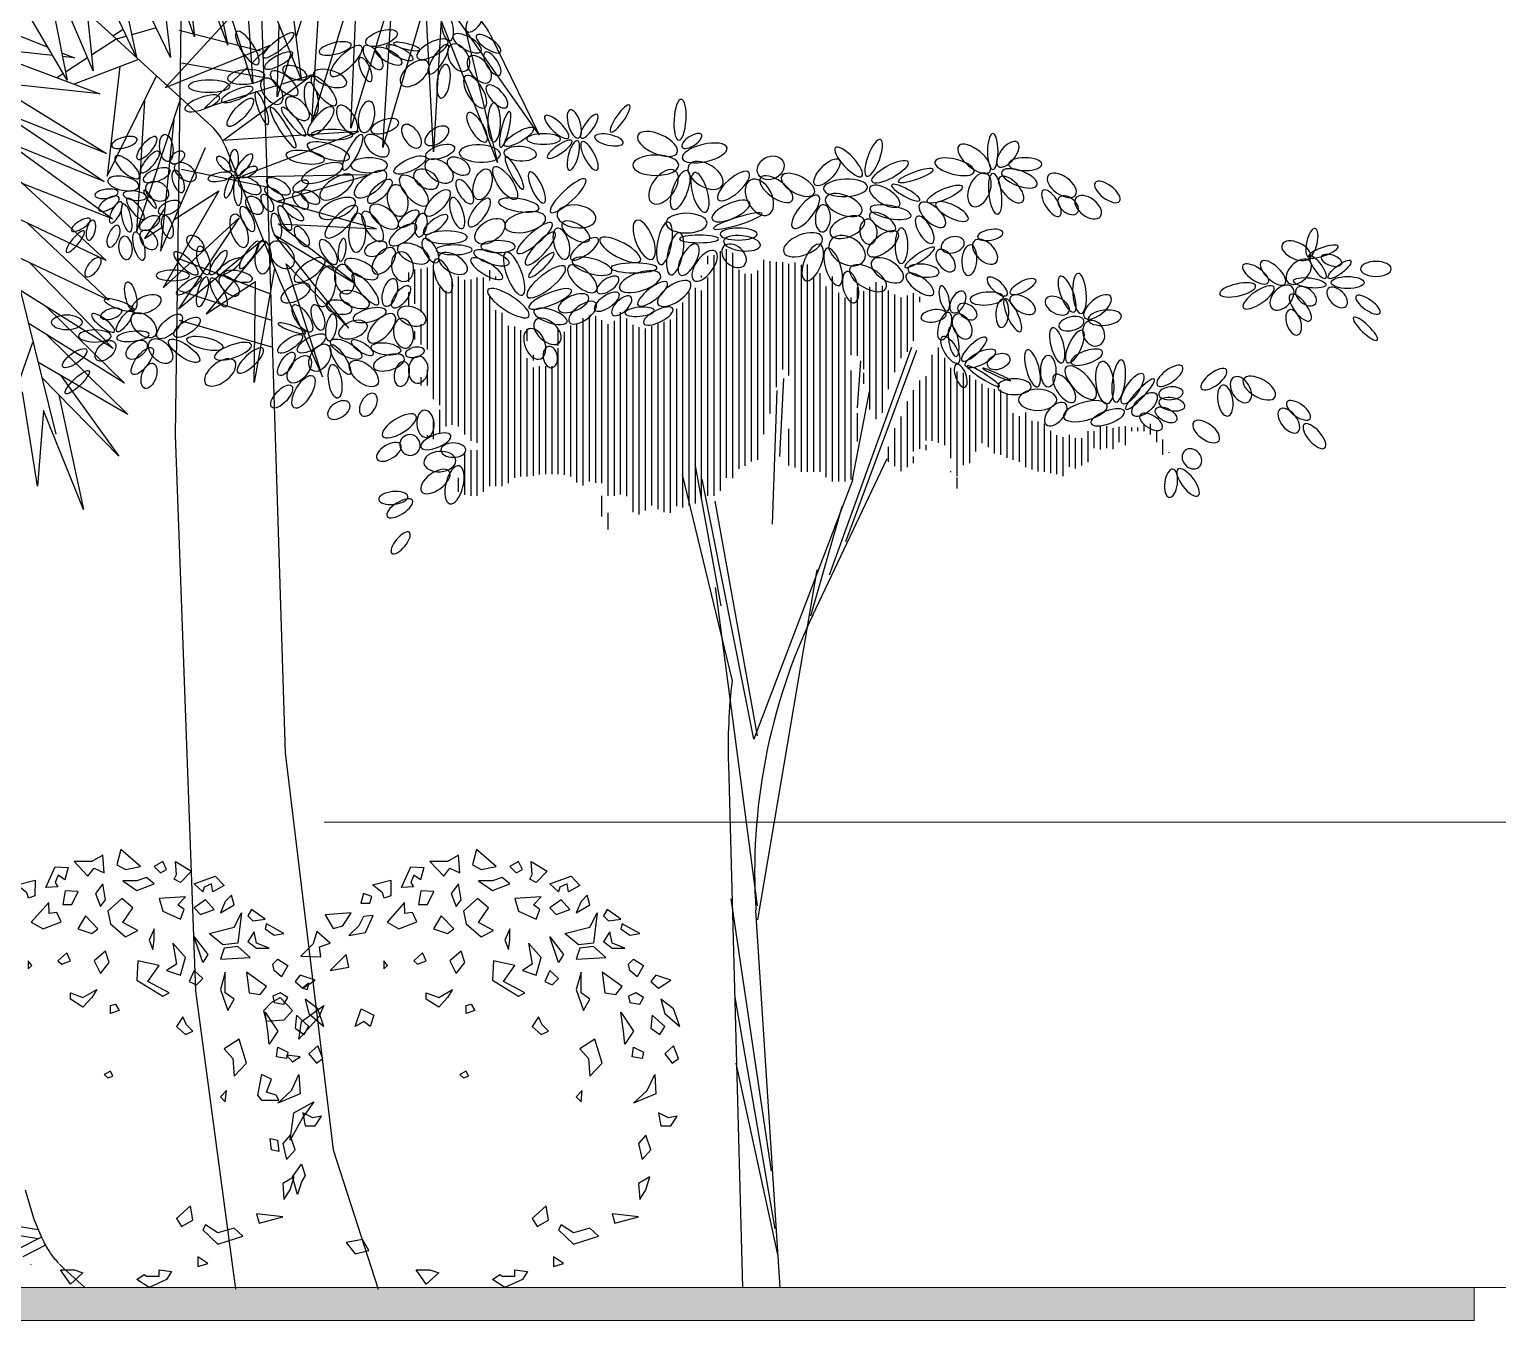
# Model space of a CAD drawing. Header units: millimetres. Extents: x 485872 to 486142, y -52344 to -52207.
# Drawn here: x 486039.234 to 486043.651, y -52339.377 to -52335.492 of the extents above; entities that cross this region are included whole.
import ezdxf

# ---------------------------------------------------------------- set-up
doc = ezdxf.new("R2010")
doc.units = ezdxf.units.MM
doc.header["$LTSCALE"] = 15
doc.styles.add('ATTR', font='romans.shx', dxfattribs={"width": 0.8, "height": 0.7})

# ---------------------------------------------------------------- blocks, each defined once
blk = doc.blocks.new('E39')
at = {"color": 47}
for p, q in [((36.6601, 14.5534), (36.638, 12.976)), ((36.7821, 13.516), (36.8153, 12.4644)), ((36.8153, 12.4644), (36.8929, 11.8249)), ((36.6712, 12.0807), (36.7355, 11.6)), ((36.8929, 11.8249), (36.9652, 11.6))]:
    blk.add_line(p, q, dxfattribs=at)
at = {"color": 45}
for p, q in [((36.7488, 14.454), (36.7821, 13.516)), ((36.6487, 13.4048), (36.7862, 13.3762)), ((36.6449, 13.1617), (36.7937, 13.1188)), ((36.638, 12.976), (36.6712, 12.0807))]:
    blk.add_line(p, q, dxfattribs=at)
at = {"color": 49}
for p, q in [((36.6449, 13.6288), (36.7751, 13.5954)), ((36.6487, 13.5764), (36.7825, 13.5525)), ((36.6412, 13.2618), (36.79, 13.2046)), ((36.6449, 13.2093), (36.7937, 13.1617))]:
    blk.add_line(p, q, dxfattribs=at)
blk = doc.blocks.new('e48')
at = {"color": 97}
for p, q in [((26.9144, 9.7967), (26.9512, 9.4716)), ((27.0758, 9.3712), (26.9382, 9.8009)), ((27.0449, 9.8121), (27.0758, 9.3712)), ((26.8585, 9.7869), (26.8995, 9.4275)), ((27.1304, 9.7688), (27.179, 9.381)), ((26.9512, 9.4716), (26.8676, 9.7073)), ((27.0221, 9.4539), (26.9229, 9.721)), ((26.9649, 9.7176), (27.0221, 9.4539)), ((27.2018, 9.2888), (27.2284, 9.7102)), ((26.8995, 9.4275), (26.7703, 9.697)), ((27.179, 9.381), (27.0533, 9.6925)), ((26.3989, 9.6488), (26.6543, 8.6219)), ((27.2245, 9.6486), (27.1679, 9.4697)), ((27.2995, 9.6065), (27.2018, 9.2888)), ((26.726, 9.5197), (26.988, 9.2795)), ((27.1124, 9.4527), (26.8882, 9.3621)), ((26.4584, 9.4095), (26.7626, 9.2219)), ((26.7913, 9.4077), (26.7646, 9.1731)), ((26.7646, 9.1731), (26.8696, 9.3881)), ((27.0644, 9.4067), (26.9734, 9.3195)), ((27.0118, 9.2498), (27.2039, 9.3911)), ((26.7487, 9.3496), (26.5156, 9.3743)), ((26.7626, 9.2219), (26.4768, 9.3355)), ((26.8274, 9.0535), (26.922, 9.34)), ((26.5347, 9.3125), (26.7578, 9.162)), ((26.9069, 9.2943), (26.8784, 9.0133)), ((26.7578, 9.162), (26.4933, 9.269)), ((27.3026, 9.2687), (27.0118, 9.2498)), ((27.054, 9.174), (27.3026, 9.2687)), ((26.5027, 9.2314), (26.7624, 8.9929)), ((26.5534, 9.2447), (26.7755, 9.0823)), ((27.0839, 9.1717), (27.0295, 9.17)), ((27.3254, 9.1764), (27.0839, 9.1717)), ((26.7755, 9.0823), (26.5826, 9.158))]:
    blk.add_line(p, q, dxfattribs=at)
at = {"color": 99}
for p, q in [((26.8271, 9.4273), (26.6754, 9.7501)), ((26.6963, 9.7584), (26.7344, 9.3985)), ((26.7644, 9.7251), (26.8271, 9.4273)), ((26.7344, 9.3985), (26.6228, 9.6606)), ((26.6786, 9.3789), (26.5959, 9.5202)), ((26.6509, 9.5187), (26.6786, 9.3789)), ((26.8882, 9.3621), (27.0295, 9.5159)), ((26.5318, 9.4912), (26.6376, 9.449)), ((26.7765, 9.4735), (26.7988, 9.4876)), ((26.8693, 9.4904), (26.8169, 9.4758)), ((27.1278, 9.3429), (27.1324, 9.4966)), ((26.7308, 9.4328), (26.7834, 9.4671)), ((26.8058, 9.4727), (26.784, 9.4666)), ((27.1124, 9.4527), (27.0727, 9.4146)), ((26.6479, 9.4313), (26.5355, 9.4436)), ((26.5365, 9.4297), (26.7487, 9.3496)), ((26.667, 9.4372), (26.6945, 9.4262)), ((26.6945, 9.4262), (26.6686, 9.4291)), ((26.6751, 9.3965), (26.7222, 9.4272)), ((26.8315, 9.423), (26.6936, 9.3704)), ((27.157, 9.4355), (27.1278, 9.3429)), ((26.6566, 9.3844), (26.6702, 9.3933)), ((27.1364, 9.3701), (27.2039, 9.3911)), ((26.9734, 9.3195), (27.1285, 9.3677)), ((26.8439, 9.3355), (26.8274, 9.0535)), ((27.128, 9.1199), (27.3254, 9.1764)), ((26.8877, 9.1049), (26.8444, 9.0401)), ((26.8444, 9.0401), (26.8837, 9.0653))]:
    blk.add_line(p, q, dxfattribs=at)
at = {"color": 100}
for p, q in [((27.2851, 9.2761), (27.3021, 9.6661)), ((27.3541, 9.2344), (27.3781, 9.6206)), ((27.4619, 9.2258), (27.4436, 9.5814)), ((27.5987, 9.2028), (27.4512, 9.5769)), ((27.375, 9.5703), (27.2851, 9.2761)), ((27.4454, 9.5466), (27.3541, 9.2344)), ((27.6878, 9.262), (27.478, 9.5609)), ((27.4785, 9.5078), (27.4619, 9.2258)), ((27.5309, 9.4855), (27.5987, 9.2028)), ((27.5835, 9.4763), (27.6878, 9.262)), ((27.0164, 9.2385), (27.1325, 8.9508)), ((27.0032, 9.1419), (26.8842, 8.9345)), ((26.7624, 8.9929), (26.5352, 9.1005)), ((26.8842, 8.9345), (27.0468, 9.0842)), ((27.0468, 9.0842), (26.9168, 8.8897)), ((26.5939, 9.0727), (26.7676, 8.9081)), ((27.2811, 8.8485), (27.1222, 9.048)), ((27.1222, 9.048), (27.2947, 8.9438)), ((27.2947, 8.9438), (27.1302, 9.0715)), ((27.1302, 9.0715), (27.3402, 9.0607)), ((26.9168, 8.8897), (27.0974, 9.038)), ((27.1028, 9.0315), (26.9761, 8.8789)), ((26.7676, 8.9081), (26.5585, 9.0072)), ((26.5992, 8.9879), (26.7775, 8.8049)), ((27.2245, 8.7445), (27.1474, 8.9857)), ((27.1474, 8.9857), (27.2811, 8.8485)), ((26.9761, 8.8789), (27.0813, 8.9484)), ((27.1225, 8.9757), (27.0789, 8.732)), ((27.0789, 8.732), (27.0813, 8.9484)), ((27.1325, 8.9508), (27.2245, 8.7445)), ((26.7775, 8.8049), (26.5777, 8.9299)), ((26.6339, 8.8947), (26.8017, 8.7306)), ((26.8017, 8.7306), (26.5953, 8.8592)), ((26.6351, 8.8343), (26.8084, 8.6638)), ((26.8084, 8.6638), (26.616, 8.7758)), ((26.7892, 8.5749), (26.6241, 8.7434)), ((26.6644, 8.7476), (26.7892, 8.5749)), ((26.661, 8.7057), (26.7137, 8.4604)), ((26.6282, 8.6722), (26.6152, 8.5105)), ((26.7137, 8.4604), (26.6282, 8.6722))]:
    blk.add_line(p, q, dxfattribs=at)
at = {"color": 62}
for p, q in [((26.8784, 9.0133), (26.9745, 9.2347)), ((26.9077, 9.0807), (27.0032, 9.1419)), ((27.3402, 9.0607), (27.128, 9.1199)), ((26.5252, 8.59), (26.6055, 8.8181)), ((26.6152, 8.5105), (26.5831, 8.7119))]:
    blk.add_line(p, q, dxfattribs=at)
at = {"color": 47}
for p, q in [((26.5893, 7.0054), (26.6077, 6.9426)), ((26.6077, 6.9426), (26.6241, 6.9043)), ((26.6169, 6.9009), (26.504, 6.9193)), ((26.6174, 6.9199), (26.5683, 6.9279)), ((26.6042, 6.9206), (26.6042, 6.9206)), ((26.624, 6.9045), (26.5705, 6.877)), ((26.6322, 6.8876), (26.5837, 6.8626)), ((26.6013, 6.8454), (26.602, 6.8468)), ((26.6711, 6.8384), (26.7168, 6.797))]:
    blk.add_line(p, q, dxfattribs=at)
at = {"color": 100}
blk.add_arc((27.4819, 9.4269), 0.113, 25.9546, 59.1123, dxfattribs=at)
at = {"color": 97}
blk.add_arc((26.9116, 9.1962), 0.113, 21.99, 47.4705, dxfattribs=at)
at = {"color": 47}
for start, end in [(203.0722, 214.4919), (214.7711, 223.5689), (224.2985, 227.9)]:
    blk.add_arc((26.7973, 6.9781), 0.1884, start, end, dxfattribs=at)
blk = doc.blocks.new('m4')
at = {"color": 116}
for p, q in [((1153034.28, 193830.52), (1153034.28, 193832.63)), ((1153048.34, 193787.91), (1153048.34, 193831.57)), ((1153049.9, 193793.1), (1153049.9, 193831.29)), ((1153051.46, 193799.69), (1153051.46, 193831.11)), ((1152959.28, 193826.09), (1152959.28, 193828.42)), ((1152960.84, 193820.57), (1152960.84, 193829.17)), ((1152962.4, 193818.52), (1152962.4, 193829.32)), ((1152963.96, 193809.11), (1152963.96, 193829.66)), ((1152965.53, 193796.71), (1152965.53, 193829.22)), ((1152979.59, 193826.42), (1152979.59, 193829)), ((1152981.15, 193826.61), (1152981.15, 193827.44)), ((1153032.71, 193827.14), (1153032.71, 193827.65)), ((1153053.03, 193804.13), (1153053.03, 193831.02)), ((1153054.59, 193802.62), (1153054.59, 193830.6)), ((1152967.09, 193795.15), (1152967.09, 193824.65)), ((1152968.65, 193789.81), (1152968.65, 193823.83)), ((1152970.21, 193790.26), (1152970.21, 193826.88)), ((1152971.78, 193789.86), (1152971.78, 193827.39)), ((1152973.34, 193787.8), (1152973.34, 193826.61)), ((1153071.78, 193807.51), (1153071.78, 193824.7)), ((1153073.34, 193804.16), (1153073.34, 193823.75)), ((1153074.9, 193794.05), (1153074.9, 193824.86)), ((1153076.46, 193791.67), (1153076.46, 193826.01)), ((1153078.03, 193793.23), (1153078.03, 193825.07)), ((1153079.59, 193799.19), (1153079.59, 193823.94)), ((1152959.28, 193820.05), (1152959.28, 193823.52)), ((1153070.21, 193807.69), (1153070.21, 193822.14)), ((1153081.15, 193803.43), (1153081.15, 193822.9)), ((1153082.71, 193806.95), (1153082.71, 193822.13)), ((1153084.28, 193808.51), (1153084.28, 193822.64)), ((1153085.84, 193811.28), (1153085.84, 193823.29)), ((1153087.4, 193821.01), (1153087.4, 193822.32)), ((1152960.84, 193811.63), (1152960.84, 193813.76)), ((1152962.4, 193810.37), (1152962.4, 193815.46)), ((1152987.4, 193808.56), (1152987.4, 193813.97)), ((1152988.96, 193811.32), (1152988.96, 193814.33)), ((1152996.78, 193810.13), (1152996.78, 193813.97)), ((1152990.53, 193806.38), (1152990.53, 193807.83)), ((1153071.76, 193794.48), (1153072.64, 193806.25)), ((1152962.4, 193800.12), (1152962.4, 193802.22)), ((1152963.96, 193800.08), (1152963.96, 193804.1)), ((1153073.34, 193800.54), (1153073.34, 193803.31)), ((1152967.09, 193788.24), (1152967.09, 193794.04)), ((1152963.96, 193787.44), (1152963.96, 193787.61)), ((1153140.53, 193788.69), (1153140.53, 193789.61)), ((1153142.09, 193788.69), (1153142.09, 193789.58)), ((1153143.65, 193788.69), (1153143.65, 193790.36)), ((1153145.21, 193787.82), (1153145.21, 193790.49))]:
    blk.add_line(p, q, dxfattribs=at)
at = {"color": 99}
for p, q in [((1153035.84, 193772.43), (1153035.84, 193832.8)), ((1153037.4, 193773.7), (1153037.4, 193833.74)), ((1153038.96, 193776.92), (1153038.96, 193834.3)), ((1153040.53, 193776.9), (1153040.53, 193833.37)), ((1153042.09, 193779.23), (1153042.09, 193829.11)), ((1153043.65, 193779.93), (1153043.65, 193828.13)), ((1153045.21, 193781.07), (1153045.21, 193828.13)), ((1153046.78, 193781.46), (1153046.78, 193828.91)), ((1153056.15, 193779.53), (1153056.15, 193830.94)), ((1153057.71, 193778.45), (1153057.71, 193830.39)), ((1153059.28, 193778.45), (1153059.28, 193830.46)), ((1153062.4, 193778.45), (1153062.4, 193828.26)), ((1153065.53, 193776.04), (1153065.53, 193827.43)), ((1152974.9, 193786.23), (1152974.9, 193826.66)), ((1152976.46, 193785.71), (1152976.46, 193827.18)), ((1152978.03, 193773.41), (1152978.03, 193827.21)), ((1153031.15, 193770.56), (1153031.15, 193824.62)), ((1153032.71, 193771.89), (1153032.71, 193823.89)), ((1153034.28, 193772.41), (1153034.28, 193827.14)), ((1153060.84, 193778.45), (1153060.84, 193827.21)), ((1153063.96, 193777.13), (1153063.96, 193824.92)), ((1152979.59, 193774.84), (1152979.59, 193822.38)), ((1153028.03, 193769.52), (1153028.03, 193820.89)), ((1153029.59, 193770.04), (1153029.59, 193823.42)), ((1153067.09, 193776.04), (1153067.09, 193823.37)), ((1153068.65, 193776.04), (1153068.65, 193822.2)), ((1152981.15, 193774.84), (1152981.15, 193819.01)), ((1152982.71, 193774.84), (1152982.71, 193818.34)), ((1153003.03, 193775.05), (1153003.03, 193816.98)), ((1153004.59, 193776.02), (1153004.59, 193817.65)), ((1153006.15, 193775.67), (1153006.15, 193817.52)), ((1153007.71, 193775.59), (1153007.71, 193816.48)), ((1153012.4, 193772.81), (1153012.4, 193818.46)), ((1153013.96, 193772.35), (1153013.96, 193816.9)), ((1153024.9, 193768.22), (1153024.9, 193816.64)), ((1153026.46, 193769.84), (1153026.46, 193819.33)), ((1152984.28, 193775.58), (1152984.28, 193815.06)), ((1152985.84, 193776.93), (1152985.84, 193814.93)), ((1152998.34, 193777.67), (1152998.34, 193813.53)), ((1152999.9, 193777.28), (1152999.9, 193815.17)), ((1153001.46, 193775.82), (1153001.46, 193815.51)), ((1153009.28, 193772.43), (1153009.28, 193815.44)), ((1153010.84, 193772.43), (1153010.84, 193816.34)), ((1153015.53, 193768.38), (1153015.53, 193815.34)), ((1153017.09, 193767.75), (1153017.09, 193814.71)), ((1153018.65, 193768.77), (1153018.65, 193814.39)), ((1153020.21, 193770.02), (1153020.21, 193814.96)), ((1153021.78, 193769.09), (1153021.78, 193815.53)), ((1153023.34, 193768.31), (1153023.34, 193816.09)), ((1152996.78, 193777.85), (1152996.78, 193809.5)), ((1153092.09, 193785.69), (1153092.09, 193809.6)), ((1152987.4, 193777.25), (1152987.4, 193808.55)), ((1152988.96, 193777.25), (1152988.96, 193806.98)), ((1153090.53, 193786.21), (1153090.53, 193807.76)), ((1153093.65, 193785.17), (1153093.65, 193807.04)), ((1152990.53, 193777.43), (1152990.53, 193804.58)), ((1152992.09, 193777.82), (1152992.09, 193804.94)), ((1152993.65, 193777.85), (1152993.65, 193804.94)), ((1152995.21, 193777.85), (1152995.21, 193804.94)), ((1153052.28, 193782.31), (1153053.29, 193801.87)), ((1153070.21, 193776.56), (1153070.21, 193803.9)), ((1153088.96, 193786.28), (1153088.96, 193802.42)), ((1153095.21, 193781.87), (1153095.21, 193804.5)), ((1153096.78, 193777.37), (1153096.78, 193803.59)), ((1153098.34, 193780.12), (1153098.34, 193803.31)), ((1153099.9, 193780.64), (1153099.9, 193802.73)), ((1153050.51, 193765.35), (1153051.65, 193798.86)), ((1153085.84, 193783.59), (1153085.84, 193798.96)), ((1153087.4, 193784.25), (1153087.4, 193801.38)), ((1153101.46, 193783.55), (1153101.46, 193801.53)), ((1153103.03, 193786.8), (1153103.03, 193800.49)), ((1153104.59, 193784.67), (1153104.59, 193799.45)), ((1153106.15, 193783.02), (1153106.15, 193799.18)), ((1153107.71, 193782.71), (1153107.71, 193799)), ((1153109.28, 193781.97), (1153109.28, 193798.04)), ((1153084.28, 193779.66), (1153084.28, 193796.15)), ((1152965.53, 193786.68), (1152965.53, 193791.7)), ((1153071.78, 193786.09), (1153071.78, 193793.19)), ((1153082.71, 193778.66), (1153082.71, 193792.31)), ((1153110.84, 193781.45), (1153110.84, 193793.18)), ((1153112.4, 193780.93), (1153112.4, 193792.4)), ((1153113.96, 193779.61), (1153113.96, 193793.35)), ((1153115.53, 193779.08), (1153115.53, 193791.23)), ((1153117.09, 193778.56), (1153117.09, 193791.09)), ((1153054.59, 193780.01), (1153054.59, 193789.2)), ((1153081.15, 193779.89), (1153081.15, 193789.43)), ((1153118.65, 193778.45), (1153118.65, 193790.48)), ((1153120.21, 193778.12), (1153120.21, 193788.74)), ((1153121.78, 193777.85), (1153121.78, 193787.64)), ((1153123.34, 193777.35), (1153123.34, 193787.12)), ((1153124.9, 193779.69), (1153124.9, 193787.74)), ((1153129.59, 193780.86), (1153129.59, 193788.69)), ((1153131.15, 193784.35), (1153131.15, 193788.69)), ((1153132.71, 193784.04), (1153132.71, 193789.89)), ((1153134.28, 193784.35), (1153134.28, 193789.89)), ((1153135.84, 193784.15), (1153135.84, 193789.37)), ((1153137.4, 193785.92), (1153137.4, 193789.73)), ((1153138.96, 193785.14), (1153138.96, 193789.89)), ((1153146.78, 193785.89), (1153146.78, 193788.9)), ((1152973.34, 193772.7), (1152973.34, 193783.4)), ((1152974.9, 193772.43), (1152974.9, 193783.87)), ((1152976.46, 193772.43), (1152976.46, 193783.87)), ((1153079.59, 193780.95), (1153079.59, 193784.74)), ((1153088.96, 193783.87), (1153088.96, 193785.24)), ((1153103.03, 193785.63), (1153103.03, 193786.73)), ((1153126.46, 193779.26), (1153126.46, 193786.88)), ((1153128.03, 193780.03), (1153128.03, 193786.88)), ((1153148.34, 193782.74), (1153148.34, 193786.56)), ((1153149.9, 193783.26), (1153149.9, 193783.35)), ((1153085.84, 193780.62), (1153085.84, 193782.31)), ((1152971.78, 193773.42), (1152971.78, 193776.99)), ((1153095.21, 193778.41), (1153095.21, 193778.64)), ((1153096.78, 193774.24), (1153096.78, 193777.07)), ((1153007.71, 193767.24), (1153007.71, 193772.43)), ((1153009.28, 193764.01), (1153009.28, 193768.2)), ((1153010.84, 193764.01), (1153010.84, 193764.04))]:
    blk.add_line(p, q, dxfattribs=at)
at = {"color": 27}
for p, q in [((1153064.8, 193752.63), (1153085.42, 193809.67)), ((1153068.85, 193760.97), (1153086.68, 193808.98)), ((1153070.49, 193776.57), (1153074.79, 193798.59)), ((1153037.58, 193744.89), (1153031.11, 193780.48)), ((1153060.56, 193742.56), (1153079.22, 193781.76)), ((1153027.86, 193777.8), (1153040.33, 193726.08)), ((1153045.83, 193711.46), (1153032.83, 193776.65)), ((1153070.62, 193776.57), (1153045.83, 193711.46)), ((1153046.71, 193712.28), (1153036.08, 193771.1)), ((1153060.12, 193742.37), (1153067.96, 193769.73)), ((1153046.83, 193666.11), (1153061.64, 193753.86)), ((1153036.08, 193749.48), (1153046.59, 193669.64)), ((1153039.41, 193704.98), (1153042.92, 193574)), ((1153050.25, 193603.13), (1153040.14, 193671.39)), ((1153052.41, 193574), (1153046.31, 193668.45)), ((1153051.14, 193588.64), (1153041.15, 193646.77)), ((1153051.77, 193582.21), (1153041.4, 193630.22))]:
    blk.add_line(p, q, dxfattribs=at)
for centre, start, end in [((1153196, 193678.1), 154.547, 183.6902), ((1153189.35, 193709), 173.4603, 181.5354)]:
    blk.add_arc(centre, 150, start, end, dxfattribs=at)
at = {"color": 99, "extrusion": (0, 0, -1)}
for centre, major_axis, ratio in [((1152976.21, 193892.15), (2.23, 3.34), 0.399643), ((1152918.83, 193884.71), (-2.66, 4.1), 0.328278), ((1152926.61, 193885.4), (3.85, 3.01), 0.251036), ((1152926.67, 193881.56), (3.53, 1.91), 0.305609), ((1152948.7, 193867.45), (0.77, 3.94), 0.493677), ((1153027.29, 193866.74), (0.31, 5.14), 0.293258), ((1152976.42, 193864.83), (-2.24, 3.64), 0.375175), ((1152980.68, 193866.08), (0, 4.89), 0.328278), ((1152983.45, 193864.31), (1.12, 4.49), 0.204035), ((1152996.4, 193864.92), (-2.92, 2.76), 0.329118), ((1153000.8, 193865.67), (-1.05, 3.51), 0.411957), ((1153004.52, 193865.1), (2.04, 2.94), 0.316504), ((1153012.28, 193867.04), (2.34, 3.37), 0.253091), ((1152953.29, 193865.1), (3.47, 1.18), 0.437704), ((1152959.99, 193862.59), (-1.97, 2.77), 0.554558), ((1153021.65, 193860.65), (-4.94, 2.2), 0.453485), ((1153030.26, 193861.41), (2.4, 1.59), 0.426001), ((1153033.47, 193858.4), (5.61, 1.32), 0.376847), ((1153075.85, 193857.16), (1.7, 4.58), 0.308968), ((1153101.06, 193856.94), (-3.87, 3.26), 0.447471), ((1153105.69, 193858.77), (0, 4.54), 0.291143), ((1153109.47, 193858.06), (2.39, 3.01), 0.49154), ((1152888.72, 193854.8), (-2.94, 2.69), 0.369948), ((1152894.43, 193856.14), (2.24, 2.63), 0.327693), ((1152912.97, 193855.68), (-1.73, 1.72), 0.424831), ((1152915.5, 193856.47), (0.16, 2.79), 0.40552), ((1152917.95, 193855.4), (2.11, 2.67), 0.332735), ((1152933.34, 193857.33), (-4.84, 0.65), 0.328278), ((1152949.37, 193855.31), (-4.63, 0), 0.408071), ((1153069.57, 193856.16), (-3.32, 3.59), 0.308968), ((1153096.1, 193854.93), (-4.91, 1.25), 0.372892), ((1152896.1, 193852.81), (3.38, 1.27), 0.407479)]:
    blk.add_ellipse(centre, major_axis=major_axis, ratio=ratio, dxfattribs=at)
at = {"color": 99}
for centre, major_axis, ratio in [((1152969, 193889.85), (-0.56, 3.36), 0.38819), ((1152952.46, 193887.23), (3.93, 1.32), 0.426863), ((1152943.61, 193881.48), (3.78, 3.78), 0.331037), ((1152966.33, 193862.69), (2.72, 2.05), 0.554558), ((1152986.89, 193862.42), (3.67, 2.19), 0.286899), ((1152898.52, 193859.65), (-0.43, 3.43), 0.475155), ((1152939.16, 193858.8), (-5.22, 1.72), 0.343298), ((1152967.17, 193858.67), (3.57, 1.17), 0.427525), ((1152901.28, 193857.26), (1.58, 1.37), 0.621798), ((1152959.59, 193855.39), (3.95, 1.86), 0.346044), ((1153050.02, 193854.67), (3.06, 1.68), 0.811041), ((1153064.13, 193853.55), (3.01, 3.16), 0.410927), ((1152919.15, 193853.62), (2.05, 1.17), 0.440565), ((1153079.93, 193853.69), (4.51, 2.48), 0.311586)]:
    blk.add_ellipse(centre, major_axis=major_axis, ratio=ratio, dxfattribs=at)
at = {"color": 99, "extrusion": (0, 0, -1)}
for centre, major_axis, ratio in [((1152940.86, 193884.6), (4.03, 0.97), 0.341491), ((1152965.21, 193884.42), (3.84, 2.08), 0.389299), ((1152973.94, 193885.89), (-3.5, 1.97), 0.399643), ((1152979.28, 193885.79), (-3.03, 2.07), 0.360462), ((1152950.36, 193882.34), (-2.15, 2.89), 0.45877), ((1152954.23, 193882.68), (-3.34, 1.86), 0.370761), ((1152957.05, 193883.54), (-3.31, 1.68), 0.318055), ((1152958.77, 193885.1), (-3.28, 0.81), 0.209301), ((1152966.69, 193881.86), (2.36, 3.67), 0.302788), ((1152971.82, 193882.29), (-1.89, 3.24), 0.628714), ((1152976.98, 193879.38), (-2.49, 3.15), 0.564202), ((1152980.25, 193880.76), (-1.84, 2.86), 0.415918), ((1152928.09, 193875.86), (-3.31, 2.84), 0.410927), ((1152930.71, 193878.51), (-3.02, 1.15), 0.467627), ((1152939.56, 193877.08), (-4.15, 1.34), 0.454183), ((1152948.43, 193879.33), (-1.32, 2.99), 0.360462), ((1152960.78, 193878.34), (3.33, 2.82), 0.540694), ((1152968.02, 193876.38), (0.65, 4.23), 0.375175), ((1152916.29, 193873.05), (3.94, 1.68), 0.286899), ((1152924.96, 193873.88), (-2.2, 3.04), 0.578417), ((1152934.87, 193871.88), (-0.74, 4.21), 0.397244), ((1152938.01, 193873.93), (-2.98, 3.54), 0.34686), ((1152975.94, 193873.74), (-2.34, 3.99), 0.428474), ((1152981.4, 193872.58), (-2.49, 2.69), 0.437704), ((1152907.53, 193870.84), (4.35, 1.57), 0.326457), ((1152922.46, 193869.66), (-1.48, 4.11), 0.216278), ((1152931.39, 193869.52), (-2.69, 2.61), 0.528119), ((1152927.79, 193864.77), (-3.14, 5.04), 0.17493), ((1152930.41, 193866.26), (-2.97, 3.54), 0.224439), ((1152937.26, 193866.35), (3.07, 3.46), 0.367264), ((1152943.82, 193866.79), (-2.09, 3.43), 0.493677), ((1152940.03, 193862.97), (5.24, 0), 0.252324), ((1152888.01, 193861.03), (3.19, 0.85), 0.394792), ((1152893.63, 193859.63), (2.36, 2.74), 0.360462), ((1152945.25, 193858.55), (2.3, 4.41), 0.265604), ((1152951.26, 193860.22), (-2.83, 2.33), 0.566441), ((1152993.1, 193861.89), (4.19, 0), 0.315405), ((1152997.12, 193859.33), (3.08, 2.14), 0.276634), ((1153000.55, 193857.78), (1.04, 3.7), 0.319501), ((1153004.6, 193857.65), (-1.87, 3.55), 0.329118), ((1153009.48, 193861.67), (-3.59, 0.76), 0.360462), ((1152966.93, 193853.87), (-3.32, 2.26), 0.611219), ((1152971.77, 193855.1), (-2.72, 1.57), 0.600771), ((1152977.1, 193858.23), (-5.15, 0.22), 0.421558), ((1152985.77, 193853.41), (-2.18, 4.08), 0.204035), ((1153021.21, 193855.31), (5.76, 0), 0.442386), ((1153113.8, 193855.59), (-4.19, 0), 0.382991), ((1152903.28, 193853.62), (-2.59, 1.78), 0.594763), ((1152937.6, 193853.36), (5.14, 1.95), 0.343298), ((1153033.69, 193852.78), (-4.18, 2.53), 0.579315)]:
    blk.add_ellipse(centre, major_axis=major_axis, ratio=ratio, start_param=3.141593, end_param=9.424778, dxfattribs=at)
at = {"color": 99}
for centre, major_axis, ratio in [((1152918.53, 193877.46), (4.61, 0.42), 0.408071), ((1152909.26, 193875.14), (5.15, 0), 0.311586), ((1152917.08, 193868.6), (3.14, 3.4), 0.326457), ((1152987.22, 193858.22), (-4.01, 0.23), 0.470168), ((1152983.45, 193850.86), (-2.76, 4.03), 0.366899)]:
    blk.add_ellipse(centre, major_axis=major_axis, ratio=ratio, start_param=3.141593, end_param=9.424778, dxfattribs=at)
at = {"color": 116, "extrusion": (0, 0, -1)}
for centre, major_axis, ratio in [((1152901.5, 193851.26), (-1.04, 2.74), 0.444141), ((1152911.96, 193852.41), (3, 0.59), 0.339865), ((1152941.21, 193849.84), (4.06, 2.73), 0.444141), ((1152949.72, 193850.58), (3.9, 2.95), 0.444141), ((1152963.65, 193851.82), (-2.95, 1.7), 0.637741), ((1153023.17, 193849.91), (2.92, 4.03), 0.569151), ((1153027.34, 193849.11), (1.79, 4.83), 0.366572), ((1153040.71, 193850.1), (3.85, 3.43), 0.366572), ((1153056.87, 193850.4), (-4.09, 2.17), 0.469281), ((1153102.34, 193849.15), (1.7, 4.11), 0.593703), ((1153106.29, 193848.15), (-0.6, 5.12), 0.311586), ((1153112.38, 193852.03), (-4.42, 1.65), 0.400514), ((1153123, 193850.27), (-3.4, 2.45), 0.540694), ((1152883.52, 193848.17), (2.9, 0.41), 0.38621), ((1152896.22, 193848.79), (-2.74, 1.43), 0.733144), ((1152914.32, 193849.93), (1.01, 2.79), 0.28625), ((1152916.42, 193848.64), (-0.2, 3.4), 0.305007), ((1152919.39, 193850.15), (-2.79, 1.62), 0.52608), ((1152925.62, 193847.89), (-2.44, 1.69), 0.381666), ((1152926.62, 193850.05), (-2.94, 1.71), 0.443646), ((1152956.53, 193846.47), (-0.89, 3.92), 0.634727), ((1152960.6, 193848.98), (-3.32, 3.59), 0.444141), ((1152973.33, 193848.67), (-1.88, 2.94), 0.432555), ((1153047.2, 193847.28), (-2.26, 4.33), 0.637246), ((1153051.44, 193849.32), (-3.98, 2.84), 0.444141), ((1153078.62, 193847.53), (-3.71, 2.3), 0.432555), ((1153083.87, 193848.45), (-3.52, 1.94), 0.235084), ((1153110.31, 193849.23), (-2.84, 3.08), 0.473107), ((1153120.4, 193845.79), (-2.06, 3.24), 0.417809), ((1153134.42, 193848.62), (-3.06, 2.33), 0.442386), ((1152884.13, 193845.67), (2.52, 1.6), 0.436349), ((1152885.86, 193843.5), (1.33, 2.62), 0.366899), ((1152890.62, 193847.7), (-2.91, 0.39), 0.38621), ((1152890.78, 193844.38), (-2.08, 2.56), 0.326133), ((1152920.61, 193845.27), (-1.86, 1.84), 0.684879), ((1152923.84, 193845.86), (-1.3, 2.07), 0.502073), ((1152930.32, 193843.54), (-2.59, 1.94), 0.321493), ((1152932.16, 193846.42), (-1.78, 1.92), 0.504647), ((1152934.68, 193847.31), (-2.27, 1.31), 0.504647), ((1152941.4, 193844.5), (4.5, 1.92), 0.444141), ((1152953.08, 193842.43), (-3.38, 2.62), 0.50759), ((1153058.78, 193843.63), (3.23, 4.01), 0.366572), ((1153090.55, 193842.9), (-3.08, 2.84), 0.473107), ((1153095.46, 193843.72), (-4.06, 2.03), 0.35353), ((1153124.59, 193845.28), (-2.33, 1.84), 0.63611), ((1153129.61, 193844.79), (-3.06, 2.33), 0.589847), ((1152877.08, 193840.39), (2.36, 1.47), 0.34686), ((1152888.56, 193842.11), (-0.84, 3.51), 0.313446), ((1152898.78, 193839.86), (-0.83, 2.81), 0.463452), ((1152916.76, 193838.89), (-1.43, 4.12), 0.454183), ((1152918.84, 193841.86), (-1.48, 3.07), 0.38819), ((1152942.39, 193841.16), (3.89, 3.89), 0.343298), ((1152946.38, 193838.39), (0.28, 4.88), 0.444141), ((1152950.23, 193839.98), (-2.31, 3.7), 0.410927), ((1152959.26, 193841.92), (2.5, 1.91), 0.42054), ((1152988.47, 193841.05), (5.11, 1.13), 0.468601), ((1153001.34, 193842.48), (-4.84, 0.65), 0.579315), ((1153028.91, 193840.81), (5.15, 0), 0.476544), ((1153078.08, 193841.12), (-3.17, 2.01), 0.427525), ((1153080.07, 193843.57), (-5.15, 0.93), 0.306393), ((1153088.64, 193839.14), (-1.92, 3.33), 0.417809), ((1152879.61, 193839.03), (0.59, 2.5), 0.419313), ((1152885.27, 193837.51), (1.15, 2.7), 0.444141), ((1152990.86, 193837.06), (4.37, 3.75), 0.262155), ((1153001.17, 193838.69), (-3.41, 2.12), 0.470168), ((1153074.53, 193838.65), (-0.38, 3.12), 0.690886)]:
    blk.add_ellipse(centre, major_axis=major_axis, ratio=ratio, start_param=3.141593, end_param=9.424778, dxfattribs=at)
at = {"color": 116}
for centre, major_axis, ratio in [((1152977.8, 193850.53), (1.24, 3.82), 0.540694), ((1152952.05, 193848.77), (2.83, 2.85), 0.399643), ((1152966.52, 193845.87), (2.9, 3.14), 0.419314), ((1152926.1, 193840.12), (-0.64, 3.17), 0.35072), ((1152928.23, 193842.09), (-1.38, 3.11), 0.305007)]:
    blk.add_ellipse(centre, major_axis=major_axis, ratio=ratio, start_param=3.141593, end_param=9.424778, dxfattribs=at)
at = {"color": 116, "extrusion": (0, 0, -1)}
for centre, major_axis, ratio in [((1152991.41, 193849.75), (-1.8, 3.88), 0.308968), ((1153032.29, 193848.5), (-1.39, 4.96), 0.366572), ((1153086.37, 193852.72), (4.37, 1.52), 0.204035), ((1152887.75, 193850.75), (-3.91, 0.77), 0.426863), ((1152999.24, 193847.67), (4.39, 4.13), 0.250757), ((1153068.77, 193849.66), (5.49, 0.23), 0.394792), ((1152894.45, 193846.81), (-1.53, 2.25), 0.207959), ((1152971.44, 193843.34), (-1.27, 3.9), 0.368132), ((1152976.99, 193843.45), (2.51, 3.47), 0.375175), ((1152986.86, 193845.33), (-5.08, 0.82), 0.311586), ((1153040.04, 193843.85), (4.71, 2.08), 0.366572), ((1153068.34, 193845.32), (-4.55, 1.78), 0.502073), ((1152962.37, 193840.31), (0.61, 2.9), 0.508888), ((1152966.02, 193840.47), (3, 2.25), 0.35208), ((1153041.79, 193841.32), (6.09, 1.88), 0.148135), ((1153063.1, 193842.02), (0.2, 3.4), 0.554558), ((1153069.2, 193839.82), (4.28, 1.75), 0.530492), ((1152957.87, 193837.89), (3.33, 2.4), 0.414148), ((1153018.32, 193836.64), (-1.95, 4.86), 0.414532), ((1153023.39, 193835.74), (0.97, 5.32), 0.331393)]:
    blk.add_ellipse(centre, major_axis=major_axis, ratio=ratio, dxfattribs=at)
at = {"color": 116}
for centre, major_axis, ratio in [((1152932.19, 193850.13), (1.8, 1.23), 0.519066), ((1153093.65, 193848.08), (4.4, 1.92), 0.275262), ((1152899.3, 193844.7), (2.64, 1.28), 0.521383), ((1152894.33, 193840.84), (2.37, 1.45), 0.530492), ((1152979.63, 193838.76), (3.5, 2.47), 0.595867)]:
    blk.add_ellipse(centre, major_axis=major_axis, ratio=ratio, dxfattribs=at)
at = {"extrusion": (0, 0, -1)}
for centre, major_axis, ratio in [((1152875.7, 193836.17), (2.22, 2.65), 0.262154), ((1152891.66, 193835.04), (-0.99, 3.53), 0.355313), ((1152894.12, 193836.62), (-1.7, 2.19), 0.673317), ((1152932.49, 193837.47), (-1.59, 2.4), 0.45877), ((1152968.74, 193837.25), (5.24, 0), 0.306393), ((1153058.1, 193835.38), (4.8, 1.88), 0.494872), ((1152888.29, 193834.59), (-0.36, 2.91), 0.579315), ((1152905.78, 193835.72), (-2.01, 1.6), 0.595867), ((1152922.78, 193832.21), (0.15, 4.1), 0.506181), ((1152927.44, 193832.86), (-2.49, 3.04), 0.672863), ((1152939.15, 193833.57), (-1.93, 3.01), 0.422005), ((1152951.02, 193834.4), (2.76, 1.09), 0.572499), ((1152953.06, 193831.36), (2.49, 3.03), 0.552709), ((1152960.44, 193833.19), (-3.91, 1.74), 0.50759), ((1152964.73, 193833.91), (-1.71, 2.94), 0.443646), ((1152970.68, 193834.11), (-4.54, 0), 0.270347), ((1152981.67, 193834.93), (-4.28, 0), 0.353106), ((1153032.08, 193836.84), (4.89, 0), 0.193105), ((1153040.84, 193832.6), (-2.61, 2.32), 0.702902), ((1153042.83, 193835.76), (-4.6, 0.53), 0.408071), ((1153060.58, 193830.94), (1.82, 4.54), 0.444141), ((1153065.66, 193829.86), (-1.5, 4.65), 0.38621), ((1153069.18, 193833.89), (-4.26, 2.4), 0.695178), ((1153099.83, 193831.52), (0.3, 3.83), 0.49154), ((1153103.76, 193833.63), (-2.75, 2.68), 0.589847), ((1152880.15, 193829.77), (1.8, 2.32), 0.444141), ((1152934.43, 193829.08), (3.75, 2.71), 0.408071), ((1152947.38, 193829.3), (-4.13, 2.08), 0.408071), ((1152957.71, 193829.89), (-0.81, 3.67), 0.729308), ((1152967.86, 193827.58), (-1.72, 4.2), 0.415918), ((1152970.36, 193830.71), (-3.47, 2.02), 0.540694), ((1152978.81, 193829.37), (-3.95, 2.41), 0.326457), ((1152980.02, 193832.12), (-4.4, 1.44), 0.326457), ((1153005.25, 193829.99), (-4.96, 1.38), 0.366572), ((1153079.27, 193828.97), (-3.85, 2.4), 0.540694), ((1153093.85, 193831.4), (-1.95, 2.58), 0.584534), ((1153190.6, 193831.49), (-2.57, 0.85), 0.488369), ((1153201.74, 193829.33), (-3.84, 0), 0.49154), ((1152904.16, 193825.14), (3.08, 2.14), 0.276634), ((1152907.59, 193823.58), (1.04, 3.7), 0.319501), ((1152914.26, 193825.06), (-2.34, 2.22), 0.52608), ((1152916.52, 193827.48), (-3.59, 0.76), 0.360462), ((1152938.42, 193824.96), (1.03, 5.05), 0.476544), ((1152943.19, 193826.75), (-0.83, 3.66), 0.653862), ((1153002.81, 193826.87), (-3.4, 3.13), 0.469281), ((1153009.18, 193825.31), (2.66, 1.83), 0.467627), ((1153015.78, 193829.59), (5.76, 0), 0.213001), ((1153017.28, 193826.12), (5.14, 1.69), 0.418601), ((1153070.05, 193824.74), (-0.96, 3.9), 0.470168), ((1153074.44, 193827.01), (-4.46, 2.58), 0.494872), ((1153087.43, 193825.48), (-3.37, 2.49), 0.40552), ((1153088.34, 193828.89), (-3.9, 0.45), 0.408524), ((1152911.64, 193823.45), (-1.87, 3.55), 0.329118), ((1152930.92, 193823.29), (3.6, 1.79), 0.470168), ((1153020.42, 193823.05), (3.65, 2.85), 0.326457), ((1153025.83, 193823.17), (4.05, 2.73), 0.444141), ((1153167.08, 193824.07), (4.51, 1.03), 0.326457), ((1153172.33, 193822.2), (3.81, 2.62), 0.34686), ((1153178.2, 193822.13), (2.49, 2.69), 0.643683), ((1153184.2, 193822.48), (-2.37, 1.93), 0.617936), ((1153192.02, 193822.19), (-2.22, 2.22), 0.600771), ((1152960.04, 193817.47), (-3.51, 1.32), 0.603565), ((1153000.61, 193820.73), (3.77, 1.63), 0.460165), ((1153008.94, 193821.11), (3.03, 2.07), 0.411957), ((1153012.69, 193820.1), (2.31, 2.25), 0.467627), ((1153021.84, 193817.5), (3.66, 1.85), 0.368132), ((1153099.32, 193818.64), (-2.23, 1.53), 0.627902), ((1153104.17, 193821.89), (4.18, 0.33), 0.382991), ((1153108.09, 193818.24), (0.26, 3.57), 0.44838), ((1153110.67, 193817.71), (-1.94, 4.1), 0.291143), ((1153113.17, 193820.36), (-3.06, 1.86), 0.527506), ((1153182.79, 193819.63), (-2.48, 3.27), 0.39114), ((1153199.73, 193820.35), (-2.97, 2.14), 0.360462), ((1152945.32, 193814.11), (3.53, 1.27), 0.553268), ((1152949.47, 193817.74), (4.15, 1.05), 0.375175), ((1152952.5, 193814.43), (3.14, 3.4), 0.469281), ((1152957.98, 193813.18), (-0.7, 3.69), 0.653862), ((1152994.82, 193817.43), (-4.15, 1.36), 0.367672), ((1152994.07, 193813.68), (-3.02, 2.78), 0.598214), ((1153090.87, 193817.57), (3.18, 0.55), 0.467627), ((1153093.63, 193814.97), (1.05, 3.42), 0.422005), ((1153098.02, 193814.89), (-1.69, 2.96), 0.637741), ((1153130.99, 193813.19), (-1.39, 3.01), 0.796812), ((1153181.12, 193815.93), (-1.06, 3.14), 0.540694), ((1153199.1, 193814.33), (-2.97, 2.83), 0.253091), ((1152890.14, 193812.44), (4.07, 0.48), 0.299107), ((1152990.89, 193810.54), (-1.48, 3.73), 0.634727), ((1153095.88, 193811.19), (-0.68, 3.78), 0.319501), ((1152915.24, 193808.68), (4.61, 1.63), 0.328278), ((1152919.59, 193806.35), (3.17, 3), 0.346044), ((1152947.67, 193809.56), (-2.73, 1.72), 0.35072), ((1152994.78, 193807.23), (-0.4, 2.68), 0.662786), ((1152912.02, 193803.37), (3.66, 2.84), 0.530492), ((1152954.32, 193805.87), (3.85, 1.16), 0.470168), ((1152957.57, 193802.98), (0.6, 3.08), 0.600771), ((1152961.67, 193804.04), (0.29, 3.39), 0.720925), ((1153097.66, 193802.54), (-1.08, 2.86), 0.432555), ((1153103.3, 193802.43), (-4.06, 2.56), 0.137631), ((1153106.66, 193802.87), (-3.5, 1.57), 0.073731), ((1153111.11, 193799.79), (4.19, 0), 0.473107), ((1153161.12, 193801.66), (3.13, 2.37), 0.408524), ((1153167.9, 193799.07), (-1.88, 3.05), 0.633007), ((1153172.5, 193799.46), (-3.95, 2.24), 0.499102), ((1152949.17, 193795.26), (1.54, 2.74), 0.600771), ((1153116.95, 193796.51), (4.8, 0), 0.550525), ((1153163.98, 193796.32), (-0.61, 3.88), 0.480617), ((1152941.75, 193793.95), (2.63, 1.72), 0.600771), ((1153121.47, 193792.92), (2.43, 2.63), 0.553881), ((1153128.92, 193793.66), (5.48, 1.48), 0.399281), ((1153134.51, 193792.12), (4.19, 1.51), 0.360462), ((1153150.57, 193795.4), (-3.27, 0.56), 0.483778), ((1153179.91, 193791.29), (-2.26, 2.89), 0.540694), ((1153182.33, 193793.87), (-2.9, 2.09), 0.44838), ((1152956.91, 193789.98), (4.17, 2.55), 0.38621), ((1152963.46, 193790.5), (-0.24, 3.4), 0.637741), ((1153145.38, 193791), (-2.76, 1.68), 0.496854), ((1153159.18, 193788.56), (-3.15, 2.34), 0.504647), ((1153186.32, 193787.4), (-2.59, 2.96), 0.408524), ((1152959.6, 193785.2), (-1.05, 2.4), 0.973248), ((1152966.08, 193786.11), (3.73, 1.49), 0.399643), ((1152954.31, 193783.46), (2.98, 1.82), 0.513659), ((1152967.07, 193781.02), (4, 0.29), 0.634727), ((1153155.62, 193781.72), (-1.74, 2.07), 0.837203), ((1152970.76, 193775.2), (1.2, 4.74), 0.444141), ((1153154.65, 193775.8), (-2.54, 3.33), 0.382991), ((1152965.97, 193776.05), (3.45, 2.52), 0.50759), ((1153150.39, 193775.59), (0.45, 3.55), 0.44838), ((1152955.41, 193771.89), (3.65, 0.39), 0.437704), ((1152957.03, 193769.31), (3.17, 2.02), 0.402377), ((1152957.26, 193760.64), (2.18, 2.62), 0.38819)]:
    blk.add_ellipse(centre, major_axis=major_axis, ratio=ratio, start_param=3.141593, end_param=9.424778, dxfattribs=at)
for centre, major_axis, ratio in [((1152992.28, 193834.43), (3.62, 4.02), 0.279068), ((1152997.56, 193835.65), (-1.09, 3.87), 0.470168), ((1153026.08, 193833.11), (1.13, 5.29), 0.348835), ((1153041.97, 193838.07), (4.63, 0), 0.326457), ((1153082.8, 193835.15), (0, 4.45), 0.360462), ((1153105.07, 193837.85), (3.18, 0.59), 0.409174), ((1153185.69, 193835.91), (0.83, 3.57), 0.360462), ((1152907.83, 193831.48), (-1.05, 3.51), 0.411957), ((1152919.32, 193832.84), (2.34, 3.37), 0.253091), ((1152942.58, 193834.1), (0.43, 2.85), 0.327693), ((1153003.33, 193834.35), (3.42, 2.56), 0.353106), ((1153012.3, 193834.11), (-5.07, 2.74), 0.327693), ((1153029.44, 193831.65), (2.08, 3.84), 0.432555), ((1153087.38, 193832.22), (3.7, 2.47), 0.212037), ((1153095.64, 193835.36), (2.85, 0.83), 0.667916), ((1153181.74, 193833.9), (-3.51, 1.56), 0.540694), ((1153188.56, 193833.67), (3.7, 1.33), 0.264339), ((1152903.44, 193830.73), (-2.92, 2.76), 0.329118), ((1152911.56, 193830.91), (2.04, 2.94), 0.316504), ((1152914.29, 193829.91), (3, 1.95), 0.316504), ((1152985.72, 193828.14), (-2.05, 5.38), 0.327693), ((1152992.55, 193830.3), (3.14, 3.03), 0.216278), ((1153033.45, 193830.11), (2.68, 3.66), 0.478306), ((1153175.94, 193828.32), (-2.98, 2.82), 0.437157), ((1153182.41, 193828.62), (2.73, 2.7), 0.614425), ((1153187.25, 193829.71), (-1.92, 2.71), 0.313033), ((1152900.14, 193827.69), (-4.19, 0), 0.315405), ((1152948.43, 193824.25), (-3.2, 3.81), 0.303547), ((1152993.75, 193826.09), (4.72, 3.75), 0.313446), ((1153106.82, 193824.92), (-2.41, 2.15), 0.409174), ((1153124.33, 193823.01), (-1.73, 4.48), 0.334247), ((1153127.45, 193823.17), (-0.38, 5.05), 0.335603), ((1153171.58, 193828.08), (-3.17, 2.17), 0.417809), ((1152945.72, 193821.65), (-3.64, 1.48), 0.480617), ((1152984.28, 193820.75), (-5.13, 3.33), 0.308968), ((1152994.75, 193821.79), (5.33, 2.18), 0.262155), ((1153093.55, 193821.94), (-0.76, 3.14), 0.35072), ((1153096.95, 193821.02), (1.38, 2.63), 0.572499), ((1152936.53, 193817.16), (-1.06, 3.14), 0.455321), ((1152941.81, 193819.74), (-3.25, 0.67), 0.512236), ((1153002.89, 193818.35), (3.31, 2.42), 0.460165), ((1153121.87, 193820.11), (-2.92, 1.58), 0.597609), ((1153131.95, 193819.81), (3.24, 2.65), 0.473107), ((1152882.66, 193815.8), (-2.83, 2.19), 0.290128), ((1152939.84, 193814.62), (0.56, 3.36), 0.38819), ((1153017.14, 193818.58), (3.65, 0.32), 0.308968), ((1153125.4, 193815.6), (3.14, 0.76), 0.52608), ((1153133.76, 193817.09), (4.16, 0.47), 0.450578), ((1152880.62, 193812.51), (-4.1, 0), 0.368132), ((1152930.01, 193814.42), (-3.45, 1.24), 0.180231), ((1153095.05, 193809.06), (-2.04, 3.26), 0.417809), ((1153121.86, 193810.2), (-1.16, 4.39), 0.35353), ((1153126.28, 193809.85), (1.87, 4.04), 0.360462), ((1153101.02, 193809.23), (3.05, 2.87), 0.315405), ((1153115.66, 193804.42), (-1.28, 4.63), 0.334247), ((1153129.25, 193807.19), (3.96, 1.38), 0.382991), ((1153119.6, 193803.72), (0, 3.93), 0.504647), ((1153127.75, 193800.83), (-3.62, 3.91), 0.425464), ((1153133.77, 193800.84), (-0.63, 5.29), 0.425464), ((1153137.26, 193801.24), (0.71, 5.28), 0.30137), ((1153150.08, 193802.53), (3.16, 2.33), 0.408524), ((1153123.61, 193799.37), (-2.44, 3.41), 0.450578), ((1153142.61, 193797.93), (3.53, 3.75), 0.201615), ((1153150.35, 193798.15), (3.04, 0.27), 0.525245), ((1152970.46, 193783.91), (-3.14, 0), 0.570732)]:
    blk.add_ellipse(centre, major_axis=major_axis, ratio=ratio, dxfattribs=at)
for centre, major_axis, ratio in [((1153078.16, 193835.62), (3.62, 2.88), 0.469281), ((1153192.63, 193829.2), (2.83, 2.19), 0.290128), ((1153194.66, 193825.91), (4.1, 0), 0.368132), ((1152889.59, 193822.51), (-0.83, 3.57), 0.360462), ((1152954.55, 193823.42), (1.01, 3.52), 0.463452), ((1152957.36, 193822.33), (2.06, 2.71), 0.443646), ((1153113.25, 193824.91), (3.13, 1.73), 0.369254), ((1152886.72, 193820.27), (-3.7, 1.33), 0.264339), ((1152893.55, 193820.5), (3.51, 1.56), 0.540694), ((1152932.62, 193816.93), (-2.23, 3.34), 0.399643), ((1152888.04, 193816.31), (1.92, 2.71), 0.313033), ((1152892.88, 193815.21), (-2.73, 2.7), 0.614425), ((1152899.34, 193814.92), (2.98, 2.82), 0.437157), ((1152903.71, 193814.68), (3.17, 2.17), 0.417809), ((1152953.56, 193809.27), (-3.72, 0.46), 0.402377), ((1152960.83, 193808.42), (2.29, 0.58), 0.560719), ((1153102.59, 193806.89), (3.73, 1.9), 0.382991), ((1153107.17, 193806.11), (2.75, 1.12), 0.63611), ((1153140.73, 193799.31), (2.54, 3.76), 0.35353), ((1153143.75, 193795.33), (2.9, 2.65), 0.504647)]:
    blk.add_ellipse(centre, major_axis=major_axis, ratio=ratio)
for centre, major_axis, ratio in [((1153185.15, 193825.84), (-4.07, 0.48), 0.299107), ((1152873.55, 193815.93), (3.84, 0), 0.49154), ((1152884.69, 193818.09), (2.57, 0.85), 0.488369), ((1152908.21, 193810.66), (-4.51, 1.03), 0.326457), ((1152929.55, 193810.56), (3.03, 2.07), 0.360462), ((1152934.9, 193810.66), (3.5, 1.97), 0.399643), ((1152875.55, 193806.95), (2.97, 2.14), 0.360462), ((1152883.26, 193808.78), (2.22, 2.22), 0.600771), ((1152891.09, 193809.07), (2.37, 1.93), 0.617936), ((1152892.5, 193806.23), (2.48, 3.27), 0.39114), ((1152897.08, 193808.72), (-2.49, 2.69), 0.643683), ((1152902.96, 193808.79), (-3.81, 2.62), 0.34686), ((1152937.01, 193807.07), (1.89, 3.24), 0.628714), ((1152942.15, 193806.64), (-2.36, 3.67), 0.302788), ((1152943.63, 193809.19), (-3.84, 2.08), 0.389299), ((1152894.17, 193802.53), (1.06, 3.14), 0.540694), ((1152928.59, 193805.53), (1.84, 2.86), 0.415918), ((1152931.85, 193804.15), (2.49, 3.15), 0.564202), ((1152940.82, 193801.16), (-0.65, 4.23), 0.375175), ((1152948.05, 193803.11), (-3.33, 2.82), 0.540694), ((1152876.19, 193800.93), (2.97, 2.83), 0.253091), ((1152932.9, 193798.52), (2.34, 3.99), 0.428474), ((1152927.43, 193797.36), (2.49, 2.69), 0.437704), ((1153149.14, 193792.74), (-2.6, 1.44), 0.540694)]:
    blk.add_ellipse(centre, major_axis=major_axis, ratio=ratio, start_param=3.141593, end_param=9.424778)
blk = doc.blocks.new('A$C1FC02FEC')
at = {"color": 72}
for points in [[(0.2908, 0.7186), (0.314, 0.6943), (0.3245, 0.7078), (0.3414, 0.6997), (0.3393, 0.7294), (0.3203, 0.7186)], [(0.3695, 0.7393), (0.3625, 0.7132), (0.3772, 0.7051), (0.4025, 0.7105)], [(0.4404, 0.7186), (0.4257, 0.7105), (0.4362, 0.6997), (0.4468, 0.7051)], [(0.4594, 0.6889), (0.4636, 0.697), (0.4615, 0.7186), (0.4889, 0.7024), (0.4699, 0.6835)], [(0.2429, 0.6751), (0.2587, 0.71), (0.2806, 0.7089), (0.2748, 0.6879), (0.2638, 0.6959), (0.2587, 0.6832), (0.2629, 0.676)], [(0.4931, 0.6808), (0.5289, 0.6943), (0.5437, 0.6781), (0.5247, 0.6673), (0.5226, 0.6808), (0.51, 0.6754), (0.5079, 0.6673)], [(0.2134, 0.657), (0.2106, 0.6657), (0.1938, 0.6795), (0.2247, 0.6874), (0.2246, 0.6606)], [(0.2754, 0.6694), (0.2716, 0.6464), (0.2867, 0.6462), (0.2973, 0.6684)], [(0.3393, 0.6808), (0.3266, 0.6646), (0.3351, 0.643), (0.3435, 0.6538)], [(0.373, 0.6862), (0.3962, 0.67), (0.4257, 0.6808), (0.413, 0.6916), (0.3962, 0.6862)], [(0.1789, 0.6646), (0.1742, 0.6484), (0.1893, 0.6482), (0.193, 0.6595)], [(0.2478, 0.6494), (0.2184, 0.6162), (0.2382, 0.6053), (0.2686, 0.6167), (0.2616, 0.6326), (0.2484, 0.6309)], [(0.3709, 0.6565), (0.3477, 0.6349), (0.3519, 0.6133), (0.3772, 0.5917), (0.3983, 0.6025), (0.373, 0.616), (0.3899, 0.6403)], [(0.4784, 0.6592), (0.4341, 0.6565), (0.4404, 0.6349), (0.4699, 0.6214), (0.4763, 0.6376), (0.4657, 0.6457)], [(0.5121, 0.6538), (0.4931, 0.6403), (0.5037, 0.6295), (0.5268, 0.6376)], [(0.5563, 0.6619), (0.5458, 0.6511), (0.5374, 0.6322), (0.5605, 0.6457)], [(0.1141, 0.629), (0.1276, 0.6056), (0.1438, 0.6103), (0.1578, 0.632)], [(0.1542, 0.594), (0.182, 0.5989), (0.1952, 0.6274), (0.1787, 0.6261), (0.1706, 0.6104)], [(0.3098, 0.6268), (0.2971, 0.6052), (0.3203, 0.5971), (0.3309, 0.6052)], [(0.5184, 0.5971), (0.5605, 0.6079), (0.5732, 0.6322), (0.5669, 0.5808), (0.5416, 0.5781)], [(0.5901, 0.6376), (0.5837, 0.6268), (0.5922, 0.6187), (0.6132, 0.6214)], [(0.0731, 0.5588), (0.1067, 0.558), (0.1046, 0.575), (0.1223, 0.5812), (0.0998, 0.6007), (0.094, 0.5796)], [(0.4257, 0.6052), (0.4173, 0.5862), (0.4236, 0.57), (0.4257, 0.5862)], [(0.5943, 0.5998), (0.5837, 0.5835), (0.5985, 0.5727), (0.6196, 0.5727), (0.5985, 0.5808)], [(0.6153, 0.6133), (0.6132, 0.6052), (0.628, 0.5944), (0.6448, 0.5971)], [(0.4573, 0.5808), (0.4636, 0.5457), (0.4468, 0.5349), (0.4699, 0.5268), (0.4784, 0.5565)], [(0.5079, 0.5484), (0.4931, 0.5917), (0.5163, 0.5619)], [(0.5437, 0.5727), (0.5374, 0.5538), (0.5879, 0.5565), (0.5669, 0.5754)], [(0.1496, 0.5619), (0.1222, 0.5349), (0.1538, 0.5403)], [(0.2128, 0.5511), (0.2128, 0.5376), (0.2192, 0.543)], [(0.2782, 0.5646), (0.2634, 0.5511), (0.2697, 0.5457), (0.2845, 0.5511)], [(0.3435, 0.5673), (0.3245, 0.5511), (0.3351, 0.5295), (0.3498, 0.5484)], [(0.3983, 0.5511), (0.3962, 0.5187), (0.4404, 0.4917), (0.451, 0.4971), (0.4151, 0.516), (0.4341, 0.543)], [(0.6406, 0.5241), (0.628, 0.5349), (0.6259, 0.5457), (0.6343, 0.5538), (0.6512, 0.543)], [(0.4931, 0.5349), (0.4847, 0.516), (0.4973, 0.5106), (0.5079, 0.5214)], [(0.5458, 0.5322), (0.5374, 0.5025), (0.55, 0.4674), (0.5605, 0.4863), (0.5458, 0.4971)], [(0.5816, 0.5322), (0.5858, 0.4971), (0.6048, 0.4944), (0.6153, 0.5079)], [(0.6722, 0.5268), (0.6638, 0.516), (0.6765, 0.5052), (0.6975, 0.5187)], [(0.0864, 0.5133), (0.0759, 0.5052), (0.0843, 0.5025)], [(0.3203, 0.489), (0.3056, 0.4728), (0.2845, 0.4863), (0.2845, 0.4971), (0.3056, 0.489), (0.3287, 0.5025)], [(0.6512, 0.489), (0.6385, 0.4971), (0.6259, 0.4917), (0.628, 0.4809), (0.6448, 0.4782)], [(0.0232, 0.4809), (0.0379, 0.489), (0.059, 0.4674), (0.0443, 0.4512), (0.0148, 0.4485), (0.0105, 0.4674)], [(0.0695, 0.4187), (0.0738, 0.4485), (0.1117, 0.4755), (0.1033, 0.4566)], [(0.3519, 0.4755), (0.3604, 0.4782), (0.3667, 0.4674), (0.3519, 0.462)], [(0.6807, 0.4863), (0.687, 0.462), (0.7123, 0.4404), (0.7017, 0.4701)], [(0.1644, 0.4404), (0.1749, 0.4701), (0.196, 0.4593), (0.1897, 0.4404), (0.1791, 0.4485)], [(0.4741, 0.4566), (0.4636, 0.4404), (0.4784, 0.4269), (0.491, 0.4323), (0.4805, 0.4431)], [(0.6132, 0.4647), (0.6343, 0.4323), (0.6196, 0.4106), (0.6174, 0.4323)], [(0.6659, 0.4593), (0.6638, 0.4377), (0.6786, 0.4269), (0.687, 0.4404)], [(0.5437, 0.4025), (0.5584, 0.3863), (0.5605, 0.3566), (0.5816, 0.3782), (0.569, 0.4187)], [(0.6512, 0.3971), (0.6491, 0.3863), (0.6322, 0.389), (0.6343, 0.4052)], [(0.687, 0.3944), (0.6996, 0.3782), (0.7102, 0.3863), (0.7017, 0.4079)], [(0.0485, 0.3917), (0.059, 0.3809), (0.0716, 0.389)], [(0.0232, 0.3512), (0.0063, 0.3593), (0, 0.3242), (0.0063, 0.3161), (0.0358, 0.3161), (0.0316, 0.3242), (0.0148, 0.3296)], [(0.3519, 0.3647), (0.3414, 0.3593), (0.3477, 0.3539), (0.3561, 0.3566)], [(0.6701, 0.3593), (0.6722, 0.3269), (0.6343, 0.3107), (0.6575, 0.3323)], [(0.5479, 0.3323), (0.5374, 0.3215), (0.5458, 0.3134)], [(0.0548, 0.2485), (0.0611, 0.2945), (0.0948, 0.3134), (0.0759, 0.2864)], [(0.6765, 0.2945), (0.6807, 0.2729), (0.6975, 0.2729), (0.7081, 0.2891), (0.6933, 0.2864)], [(0.0337, 0.2485), (0.0358, 0.2296), (0.0232, 0.2323), (0.0211, 0.2512)], [(0.6554, 0.2567), (0.6427, 0.2431), (0.6491, 0.2161), (0.6638, 0.2323)], [(0.0674, 0.1567), (0.059, 0.1864), (0.0738, 0.208), (0.0801, 0.1891), (0.0738, 0.1783)], [(0.6617, 0.1864), (0.6427, 0.1756), (0.6448, 0.1486), (0.6554, 0.1648)], [(0.4868, 0.1378), (0.4636, 0.1162), (0.472, 0.1027), (0.491, 0.1135)], [(0.5985, 0.1243), (0.6027, 0.1081), (0.6427, 0.1189)], [(0.5121, 0.1054), (0.5079, 0.0973), (0.5332, 0.0729), (0.5753, 0.0865), (0.5605, 0.1), (0.5332, 0.0919)], [(0.177, 0.081), (0.1496, 0.0756), (0.1644, 0.0567), (0.1876, 0.0621)], [(0.4994, 0.0351), (0.5163, 0.0405), (0.4994, 0.0513)], [(0.2845, 0.0054), (0.2676, 0.0297), (0.2908, 0.0297), (0.3056, 0.0243)], [(0.4173, 0), (0.3962, 0.0135), (0.4088, 0.0216), (0.413, 0.0189), (0.4341, 0.0189), (0.4341, 0.0297), (0.4552, 0.027), (0.4468, 0.0135)]]:
    blk.add_lwpolyline(points, close=True, dxfattribs=at)
at = {"color": 72, "style": 'ATTR', "width": 0.8, "flags": 9}
blk.add_attdef('ESTCODE', (0.3561, 0.3566), '', height=0.00445, dxfattribs=at)

msp = doc.modelspace()

# ---------------------------------------------------------------- hatches: boundary and pattern name
at = {"linetype": 'Continuous', "lineweight": 13}
h = msp.add_hatch(color=256, dxfattribs=at)
h.dxf.hatch_style = 1
h.paths.add_polyline_path([(486043.58, -52339.2766), (485994.9711, -52339.2766), (485994.9711, -52339.3766), (486043.58, -52339.3766)])

# ---------------------------------------------------------------- linework, layer by layer
for points in [[(486044.9789, -52337.8766), (486040.1212, -52337.8766)], [(486044.9789, -52339.2766), (486040.1212, -52339.2766)]]:
    msp.add_lwpolyline(points, dxfattribs=at)
msp.add_lwpolyline([(486043.58, -52339.2766), (485994.9711, -52339.2766), (485994.9711, -52339.3766), (486043.58, -52339.3766)], close=True, dxfattribs=at)

# ---------------------------------------------------------------- block references
at = {"lineweight": 5}
for name, p, xscale, yscale, zscale in [('E39', (485971.2631, -52360.9415), 1.867160084307194, 1.867160084307194, 1.867160084307194), ('e48', (486001.8175, -52348.8383), 1.40674330946058, 1.40674330946058, 1.40674330946058)]:
    msp.add_blockref(name, p, dxfattribs=dict(at, xscale=xscale, yscale=yscale, zscale=zscale))
at = {"xscale": 0.012, "yscale": 0.012, "zscale": 0.012}
msp.add_blockref('m4', (472204.8638, -54662.1646), dxfattribs=at)
at = {"color": 4, "xscale": 1.782512285651406, "yscale": 1.782512285578938, "zscale": 1.782512285575677}
for p in [(486038.8506, -52339.2766), (486039.9206, -52339.2766)]:
    msp.add_blockref('A$C1FC02FEC', p, dxfattribs=at)

doc.saveas('drawing.dxf')
